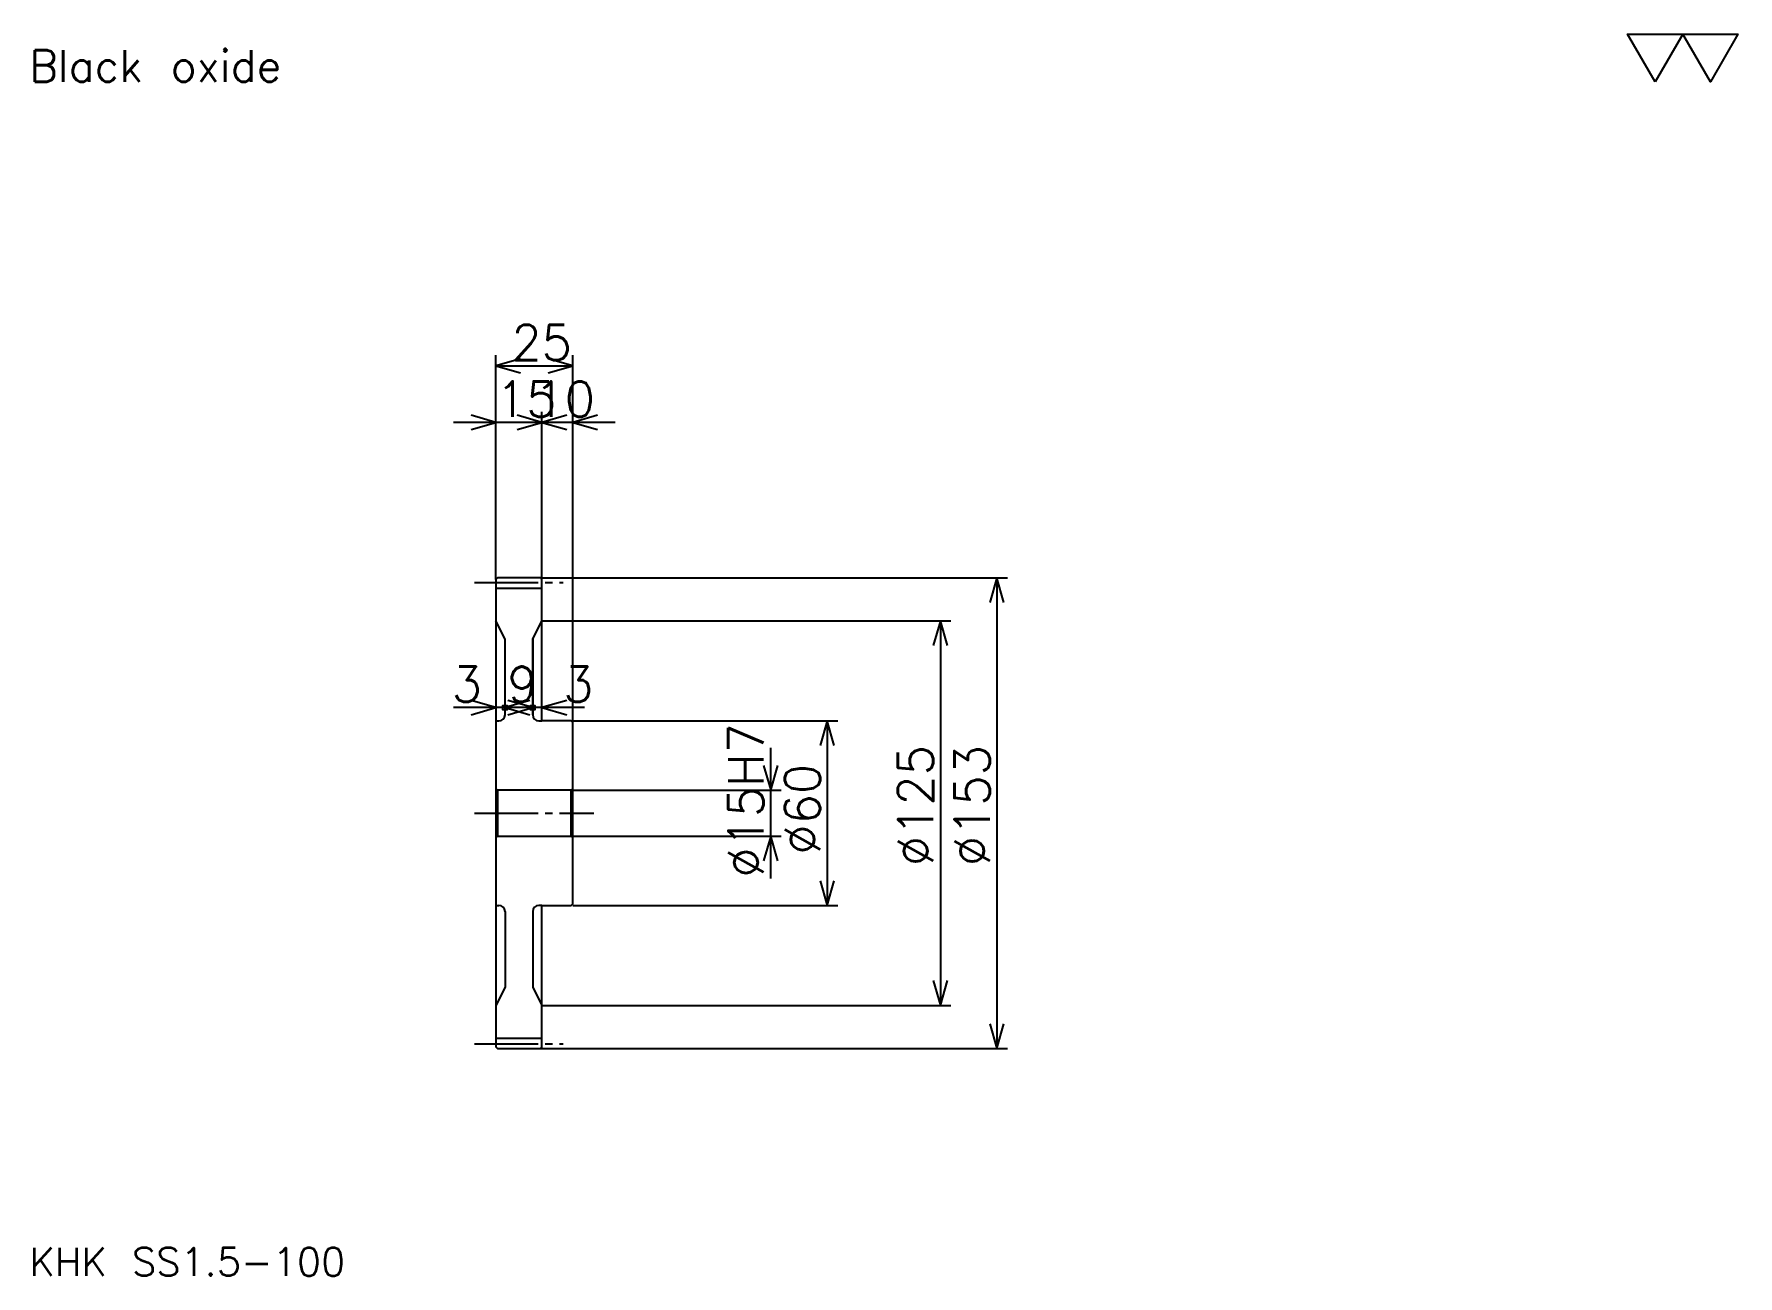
# Model space of a CAD drawing. Extents: x 25 to 578, y 25 to 429.
import ezdxf

# ---------------------------------------------------------------- set-up
doc = ezdxf.new("R2010")
doc.units = 0
doc.linetypes.add('DASHDOT', pattern=[27.567567, 20.675676, -2.297297, 2.297297, -2.297297])
doc.layers.get('0').update_dxf_attribs({"linetype": 'CONTINUOUS'})
doc.layers.add('DASHDOT', color=6, linetype='DASHDOT')
doc.styles.add('KANJI', font='TXT', dxfattribs={"bigfont": 'BIGFONT'})

msp = doc.modelspace()

# ---------------------------------------------------------------- linework, layer by layer
at = {"color": 5}
for p, q in [((174.594589, 252.24324), (174.594589, 324.608093)), ((174.594589, 321.16217), (199.594589, 321.16217)), ((199.594589, 252.24324), (199.594589, 324.608093)), ((189.594589, 252.24324), (189.594589, 306.229736)), ((203.378372, 302.783783), (160.810806, 302.783783)), ((213.378372, 302.783783), (175.810806, 302.783783)), ((174.594589, 251.74324), (174.594589, 252.24324)), ((189.094589, 252.24324), (199.594589, 252.24324)), ((189.594589, 251.74324), (189.594589, 252.24324)), ((199.594589, 252.24324), (340.878387, 252.24324)), ((199.594589, 205.24324), (199.594589, 252.24324)), ((337.432434, 252.24324), (337.432434, 99.24324)), ((189.594589, 238.24324), (199.594589, 238.24324)), ((199.594589, 238.24324), (322.5, 238.24324)), ((319.054047, 238.24324), (319.054047, 113.24324)), ((191.378372, 210.040543), (160.810806, 210.040543)), ((200.378372, 210.040543), (163.810806, 210.040543)), ((203.378372, 210.040543), (172.810806, 210.040543)), ((199.594589, 205.74324), (285.743225, 205.74324)), ((282.297302, 205.74324), (282.297302, 145.74324)), ((263.918915, 154.459457), (263.918915, 197.027023)), ((199.594589, 183.24324), (267.364868, 183.24324)), ((199.594589, 168.24324), (267.364868, 168.24324)), ((199.594589, 145.74324), (285.743225, 145.74324)), ((189.594589, 113.24324), (199.594589, 113.24324)), ((199.594589, 113.24324), (322.5, 113.24324)), ((189.094589, 99.24324), (199.594589, 99.24324)), ((199.594589, 99.24324), (340.878387, 99.24324))]:
    msp.add_line(p, q, dxfattribs=at)
at = {"color": 4}
for p, q in [((174.594589, 248.86824), (189.594589, 248.86824)), ((186.594589, 232.355408), (186.594589, 207.74324)), ((174.594589, 205.74324), (175.594589, 205.74324)), ((188.594589, 205.74324), (189.594589, 205.74324)), ((199.594589, 183.74324), (199.094589, 183.24324)), ((174.594589, 167.74324), (175.094589, 168.24324)), ((199.594589, 167.74324), (199.094589, 168.24324)), ((174.594589, 145.74324), (175.594589, 145.74324)), ((189.594589, 145.74324), (188.594589, 145.74324)), ((186.594589, 143.74324), (186.594589, 119.131073)), ((174.594589, 102.61824), (189.594589, 102.61824))]:
    msp.add_line(p, q, dxfattribs=at)
at = {"color": 7}
msp.add_lwpolyline([(551.351379, 413.513519), (542.391907, 429.043243), (578.229736, 429.043243), (569.270325, 413.513519), (560.310852, 429.043243), (551.351379, 413.513519)], dxfattribs=at)
at = {"color": 5}
for points in [[(182.635132, 323.459473), (174.594589, 321.16217), (182.635132, 318.864868)], [(191.554047, 318.864868), (199.594589, 321.16217), (191.554047, 323.459473)], [(166.554047, 300.486481), (174.594589, 302.783783), (166.554047, 305.081085)], [(181.554047, 300.486481), (189.594589, 302.783783), (181.554047, 305.081085)], [(197.635132, 305.081085), (189.594589, 302.783783), (197.635132, 300.486481)], [(207.635132, 305.081085), (199.594589, 302.783783), (207.635132, 300.486481)], [(339.729736, 244.202698), (337.432434, 252.24324), (335.135132, 244.202698)], [(321.351349, 230.202698), (319.054047, 238.24324), (316.756744, 230.202698)], [(166.554047, 207.74324), (174.594589, 210.040543), (166.554047, 212.33783)], [(177.594589, 210.040543), (176.905396, 210.729736), (178.283783, 210.729736), (178.283783, 209.351349), (176.905396, 209.351349), (176.905396, 210.729736), (177.594589, 210.040543), (178.283783, 209.351349), (178.283783, 210.729736), (177.594589, 210.040543)], [(185.635132, 212.33783), (177.594589, 210.040543), (185.635132, 207.74324)], [(178.554047, 207.74324), (186.594589, 210.040543), (178.554047, 212.33783)], [(186.594589, 210.040543), (185.905396, 210.729736), (187.283783, 210.729736), (187.283783, 209.351349), (185.905396, 209.351349), (185.905396, 210.729736), (186.594589, 210.040543), (187.283783, 209.351349), (187.283783, 210.729736), (186.594589, 210.040543)], [(197.635132, 212.33783), (189.594589, 210.040543), (197.635132, 207.74324)], [(284.594604, 197.702698), (282.297302, 205.74324), (280, 197.702698)], [(261.621613, 191.283783), (263.918915, 183.24324), (266.216217, 191.283783)], [(266.216217, 160.202698), (263.918915, 168.24324), (261.621613, 160.202698)], [(280, 153.783783), (282.297302, 145.74324), (284.594604, 153.783783)], [(316.756744, 121.283783), (319.054047, 113.24324), (321.351349, 121.283783)], [(335.135132, 107.283783), (337.432434, 99.24324), (339.729736, 107.283783)]]:
    msp.add_lwpolyline(points, dxfattribs=at)
at = {"color": 4}
for points in [[(189.594589, 251.74324), (189.094589, 252.24324), (175.094589, 252.24324), (174.594589, 251.74324), (174.594589, 167.74324)], [(174.594589, 167.74324), (174.594589, 99.74324), (175.094589, 99.24324), (189.094589, 99.24324), (189.594589, 99.74324), (189.594589, 145.74324), (199.094589, 145.74324), (199.594589, 146.24324), (199.594589, 205.24324), (199.094589, 205.74324), (189.594589, 205.74324), (189.594589, 251.74324)], [(177.594589, 207.74324), (177.594589, 232.355408), (174.594589, 238.24324)], [(186.594589, 207.74324), (186.594589, 232.355408), (189.594589, 238.24324)], [(174.594589, 183.74324), (175.094589, 183.24324), (175.094589, 168.24324), (199.094589, 168.24324), (199.094589, 183.24324), (175.094589, 183.24324)], [(177.594589, 143.74324), (177.594589, 119.131073), (174.594589, 113.24324)], [(186.594589, 143.74324), (186.594589, 119.131073), (189.594589, 113.24324)]]:
    msp.add_lwpolyline(points, dxfattribs=at)
for centre, start, end in [((175.594589, 207.74324), 270, 0), ((188.594589, 207.74324), 180, 270), ((175.594589, 143.74324), 0, 90), ((188.594589, 143.74324), 90, 180)]:
    msp.add_arc(centre, 2, start, end, dxfattribs=at)
at = {"layer": 'DASHDOT', "color": 7}
for p, q in [((167.702698, 250.74324), (196.486481, 250.74324)), ((167.702698, 175.74324), (206.486481, 175.74324)), ((167.702698, 100.74324), (196.486481, 100.74324))]:
    msp.add_line(p, q, dxfattribs=at)

# ---------------------------------------------------------------- texts
at = {"color": 7, "style": 'KANJI'}
for s, height, p in [('Black oxide', 10.337838, (22.972973, 413.513519)), ('25', 11.486486, (179.628372, 323)), ('15', 11.486486, (174.628372, 304.621643)), ('10', 11.486486, (187.128372, 304.621643)), ('3', 11.486486, (160.236481, 211.878372)), ('9', 11.486486, (178.361481, 211.878372)), ('3', 11.486486, (196.486481, 211.878372)), ('KHK SS1.5-100', 9.189189, (22.972973, 25.270269))]:
    msp.add_text(s, height=height, dxfattribs=at).set_placement(p)
for s, p in [('%%c15H7', (261.621613, 154.780396)), ('%%c125', (316.756744, 158.513519)), ('%%c153', (335.135132, 158.513519)), ('%%c60', (280, 162.246613))]:
    msp.add_text(s, height=11.486486, rotation=90, dxfattribs=at).set_placement(p)

doc.saveas('drawing.dxf')
